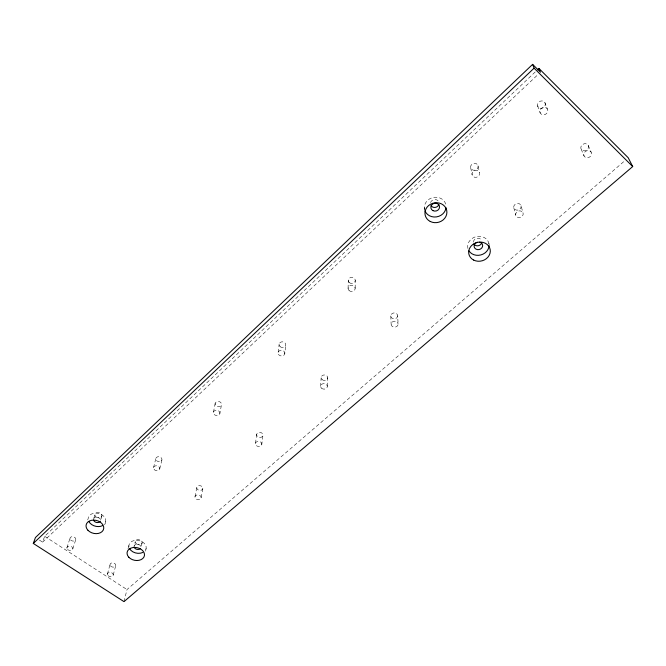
<?xml version="1.0" encoding="UTF-8"?>
<svg xmlns="http://www.w3.org/2000/svg" width="666" height="666" viewBox="0 0 666 666"><rect width="100%" height="100%" fill="white"/><g stroke="black" fill="none" stroke-linecap="round" stroke-linejoin="round"><path stroke-width="0.5" stroke-dasharray="3.33 2.5" d="M355.161 288.32L355.261 280.328M348.085 288.478L348.276 280.494M327.306 386.322L327.722 377.639M320.646 386.43L321.137 377.755M284.765 353.846A3.397 2.864 6.5 0 0 280.453 350.349A3.397 2.864 6.5 0 0 279.171 355.145A3.397 2.864 6.5 0 0 284.765 353.846L285.764 344.663M278.155 352.389L279.154 343.956M261.78 444.563A3.213 2.556 7.1 0 0 257.625 441.433A3.213 2.556 7.1 0 0 256.527 445.737A3.213 2.556 7.1 0 0 261.78 444.563L262.912 435.564A3.172 2.547 7.1 0 0 258.808 432.45A3.172 2.547 7.1 0 0 257.709 436.73A3.172 2.547 7.1 0 0 262.912 435.564M255.503 443.265L256.701 434.274M219.855 413.578A3.272 2.639 10.2 0 0 215.593 410.314A3.272 2.639 10.2 0 0 214.535 414.768A3.272 2.639 10.2 0 0 219.855 413.578L221.478 404.778A3.23 2.622 10.2 0 0 217.266 401.531A3.23 2.622 10.2 0 0 216.209 405.96A3.23 2.622 10.2 0 0 221.478 404.778M201.09 497.877A3.097 2.373 9.7 0 0 196.953 494.971A3.097 2.373 9.7 0 0 196.095 498.992A3.097 2.373 9.7 0 0 201.09 497.877L202.822 488.628A3.064 2.364 9.8 0 0 198.743 485.739A3.064 2.364 9.8 0 0 197.885 489.735A3.064 2.364 9.8 0 0 202.822 488.628M213.461 412.204L215.16 403.413M195.005 496.686L196.803 487.445M145.496 551.173L146.137 548.484M159.732 468.872L161.946 459.79M142.133 542.798L140.984 547.502A3.505 2.572 11.6 0 0 137.995 544.313A3.505 2.572 11.6 0 0 134.107 546.187L135.29 541.491M124.001 601.631L126.99 589.568L625.091 160.489M153.53 467.657L155.811 458.583M128.03 548.776L128.946 545.204M113.228 575.074L115.759 565.542M107.442 573.984L110.032 564.452M104.995 524.192L105.761 521.545M101.89 515.9L100.516 520.537A3.571 2.639 13.8 0 0 97.86 517.357A3.571 2.639 13.8 0 0 93.731 518.539M93.798 518.265L94.93 514.56M87.712 519.938L88.262 518.181A8.924 6.593 13.8 0 1 100.216 513.952A8.924 6.593 13.8 0 1 104.096 524.575M72.819 548.851L75.807 539.435M66.925 547.727L70.146 537.787M39.411 540.093L42.591 542.141L44.647 536.297L535.914 71.295M42.591 542.141L538.195 74.351M44.647 536.297L126.99 589.568M588.17 145.371A3.979 3.455 -29 0 1 584.323 150.849A3.979 3.455 -29 0 1 581.501 145.571A3.979 3.455 -29 0 1 588.17 145.371L591.2 152.256A4.029 3.488 -28.4 0 1 587.295 157.775A4.029 3.488 -28.4 0 1 584.44 152.447A4.029 3.488 -28.4 0 1 591.2 152.256M581.168 149.167L584.099 156.077M544.921 102.664A4.038 3.613 -32.1 0 1 541.142 108.375A4.038 3.613 -32.1 0 1 538.145 102.88A4.038 3.613 -32.1 0 1 544.921 102.664L547.419 109.091A4.096 3.655 -31.4 0 1 543.581 114.868A4.096 3.655 -31.4 0 1 540.551 109.316A4.096 3.655 -31.4 0 1 547.419 109.091M537.554 105.744L540.284 113.095M521.062 205.836A3.763 3.297 -20.1 0 1 516.267 210.065A3.763 3.297 -20.1 0 1 514.951 204.495A3.763 3.297 -20.1 0 1 521.062 205.836L523.11 213.27A3.813 3.33 -19.6 0 1 518.256 217.532A3.813 3.33 -19.6 0 1 516.933 211.905A3.813 3.33 -19.6 0 1 523.11 213.27M513.802 207.775L515.759 215.218M478.03 165.776A3.813 3.447 -20.7 0 1 473.26 170.18A3.813 3.447 -20.7 0 1 471.794 164.385A3.813 3.447 -20.7 0 1 478.03 165.776L479.553 172.81A3.863 3.48 -20 0 1 474.716 177.264A3.863 3.48 -20 0 1 473.235 171.412A3.863 3.48 -20 0 1 479.553 172.81M488.844 243.132L489.244 245.08M470.695 167.799L472.119 174.858M424.325 207.467L424.525 209.324M397.685 315.809A3.447 2.955 -3.5 0 1 392.532 318.473A3.447 2.955 -3.5 0 1 392.507 313.345A3.447 2.955 -3.5 0 1 397.685 315.809L398.101 324.092A3.488 2.98 -3.4 0 1 392.89 326.773A3.488 2.98 -3.4 0 1 392.865 321.611A3.488 2.98 -3.4 0 1 398.101 324.092M390.8 315.95L391.133 324.234M473.393 242.133A4.287 3.763 -14.4 0 1 477.247 238.27A4.287 3.763 -14.4 0 1 481.809 240.934M430.577 202.597A4.346 3.929 -13 0 1 434.24 199.6A4.346 3.929 -13 0 1 438.528 201.423M467.948 248.585A10.798 9.449 -14.2 0 1 476.906 236.48A10.798 9.449 -14.2 0 1 489.094 244.772M424.675 210.015A10.939 9.865 -12.8 0 1 432.55 197.619A10.939 9.865 -12.8 0 1 445.779 204.304M128.954 546.903A8.75 6.419 11.6 0 1 138.67 540.492A8.75 6.419 11.6 0 1 145.546 550.058M349.359 282.634A3.497 3.072 0 0 0 355.161 281.127A3.497 3.072 0 0 0 350.782 277.456A3.497 3.072 0 0 0 349.359 282.634M110.631 566.075A2.914 2.106 12.3 0 0 115.576 566.058A2.914 2.106 12.3 0 0 112.487 562.845A2.914 2.106 12.3 0 0 110.631 566.075M70.621 540.001A2.972 2.156 14.3 0 0 75.633 539.976A2.972 2.156 14.3 0 0 72.419 536.663A2.972 2.156 14.3 0 0 70.621 540.001M95.671 516.591A3.546 2.631 13.9 0 0 101.673 516.55A3.546 2.631 13.9 0 0 97.885 512.529A3.546 2.631 13.9 0 0 95.671 516.591M135.972 543.456A3.48 2.564 11.7 0 0 141.891 543.423A3.48 2.564 11.7 0 0 138.262 539.535A3.48 2.564 11.7 0 0 135.972 543.456M156.402 460.439A3.122 2.431 12.4 0 0 161.73 460.381A3.122 2.431 12.4 0 0 158.508 456.71A3.122 2.431 12.4 0 0 156.402 460.439M322.186 379.67A3.297 2.747 3 0 0 327.647 378.355A3.297 2.747 3 0 0 323.46 375.05A3.297 2.747 3 0 0 322.186 379.67M280.153 346.695A3.355 2.839 6.6 0 0 285.689 345.404A3.355 2.839 6.6 0 0 281.427 341.924A3.355 2.839 6.6 0 0 280.153 346.695M349.184 290.642A3.538 3.097 0.1 0 0 355.061 289.127A3.538 3.097 0.1 0 0 350.624 285.423A3.538 3.097 0.1 0 0 349.184 290.642M321.711 388.361A3.338 2.764 3 0 0 327.231 387.038A3.338 2.764 3 0 0 322.993 383.716A3.338 2.764 3 0 0 321.711 388.361M154.129 469.522A3.163 2.439 12.3 0 0 159.515 469.472A3.163 2.439 12.3 0 0 156.252 465.775A3.163 2.439 12.3 0 0 154.129 469.522M67.582 549.408A3.005 2.165 14.2 0 0 72.644 549.383A3.005 2.165 14.2 0 0 69.389 546.062A3.005 2.165 14.2 0 0 67.582 549.408M108.042 575.615A2.947 2.115 12.2 0 0 113.037 575.599A2.947 2.115 12.2 0 0 109.915 572.369A2.947 2.115 12.2 0 0 108.042 575.615"/><path stroke-width="1" d="M538.936 68.431L628.238 157.775L632.7 166.567L124.001 601.631L33.3 543.439L35.44 537.537L532.617 64.369L540.459 72.203L538.936 68.431L537.429 69.863M33.3 543.439L534.107 68.148L532.617 64.369M534.107 68.148L632.7 166.567M481.726 242.907A4.287 3.763 -14.4 0 1 478.063 245.762A4.287 3.763 -14.4 0 1 473.892 244.014M438.902 204.412A4.346 3.929 -13 0 1 435.248 207.392A4.346 3.929 -13 0 1 430.969 205.578M479.637 242.149A4.321 3.78 -14.2 0 1 481.801 247.952A4.321 3.78 -14.2 0 1 474.783 248.135A4.321 3.78 -14.2 0 1 477.414 242.199M140.293 548.676A3.505 2.572 11.6 0 1 136.655 549.267A3.505 2.572 11.6 0 1 134.107 546.869M100.3 521.187A3.571 2.639 13.8 0 1 96.628 522.477A3.571 2.639 13.8 0 1 93.54 519.888M489.094 245.596A10.798 9.449 -14.2 0 1 480.785 254.953A10.798 9.449 -14.2 0 1 468.939 250.841M446.037 207.734A10.939 9.865 -12.8 0 1 436.471 216.9A10.939 9.865 -12.8 0 1 424.95 210.822M142.807 552.455A8.75 6.419 11.6 0 1 129.554 548.584M102.506 525.657A8.924 6.593 13.8 0 1 88.969 521.678M430.228 221.462A11.039 9.932 -12.5 0 0 446.903 212.454A11.039 9.932 -12.5 0 0 430.619 204.179A11.039 9.932 -12.5 0 0 430.228 221.462M473.692 260.081A10.897 9.507 -13.9 0 0 490.301 251.448A10.897 9.507 -13.9 0 0 474.467 243.465A10.897 9.507 -13.9 0 0 473.692 260.081M87.954 530.294A8.991 6.618 13.8 0 0 103.155 530.236A8.991 6.618 13.8 0 0 93.581 520.104A8.991 6.618 13.8 0 0 87.954 530.294M128.829 557.259A8.825 6.444 11.6 0 0 143.839 557.226A8.825 6.444 11.6 0 0 134.657 547.41A8.825 6.444 11.6 0 0 128.829 557.259M432.967 210.647A4.371 3.946 -12.8 0 0 439.56 207.051A4.371 3.946 -12.8 0 0 433.091 203.779A4.371 3.946 -12.8 0 0 432.967 210.647"/></g></svg>
